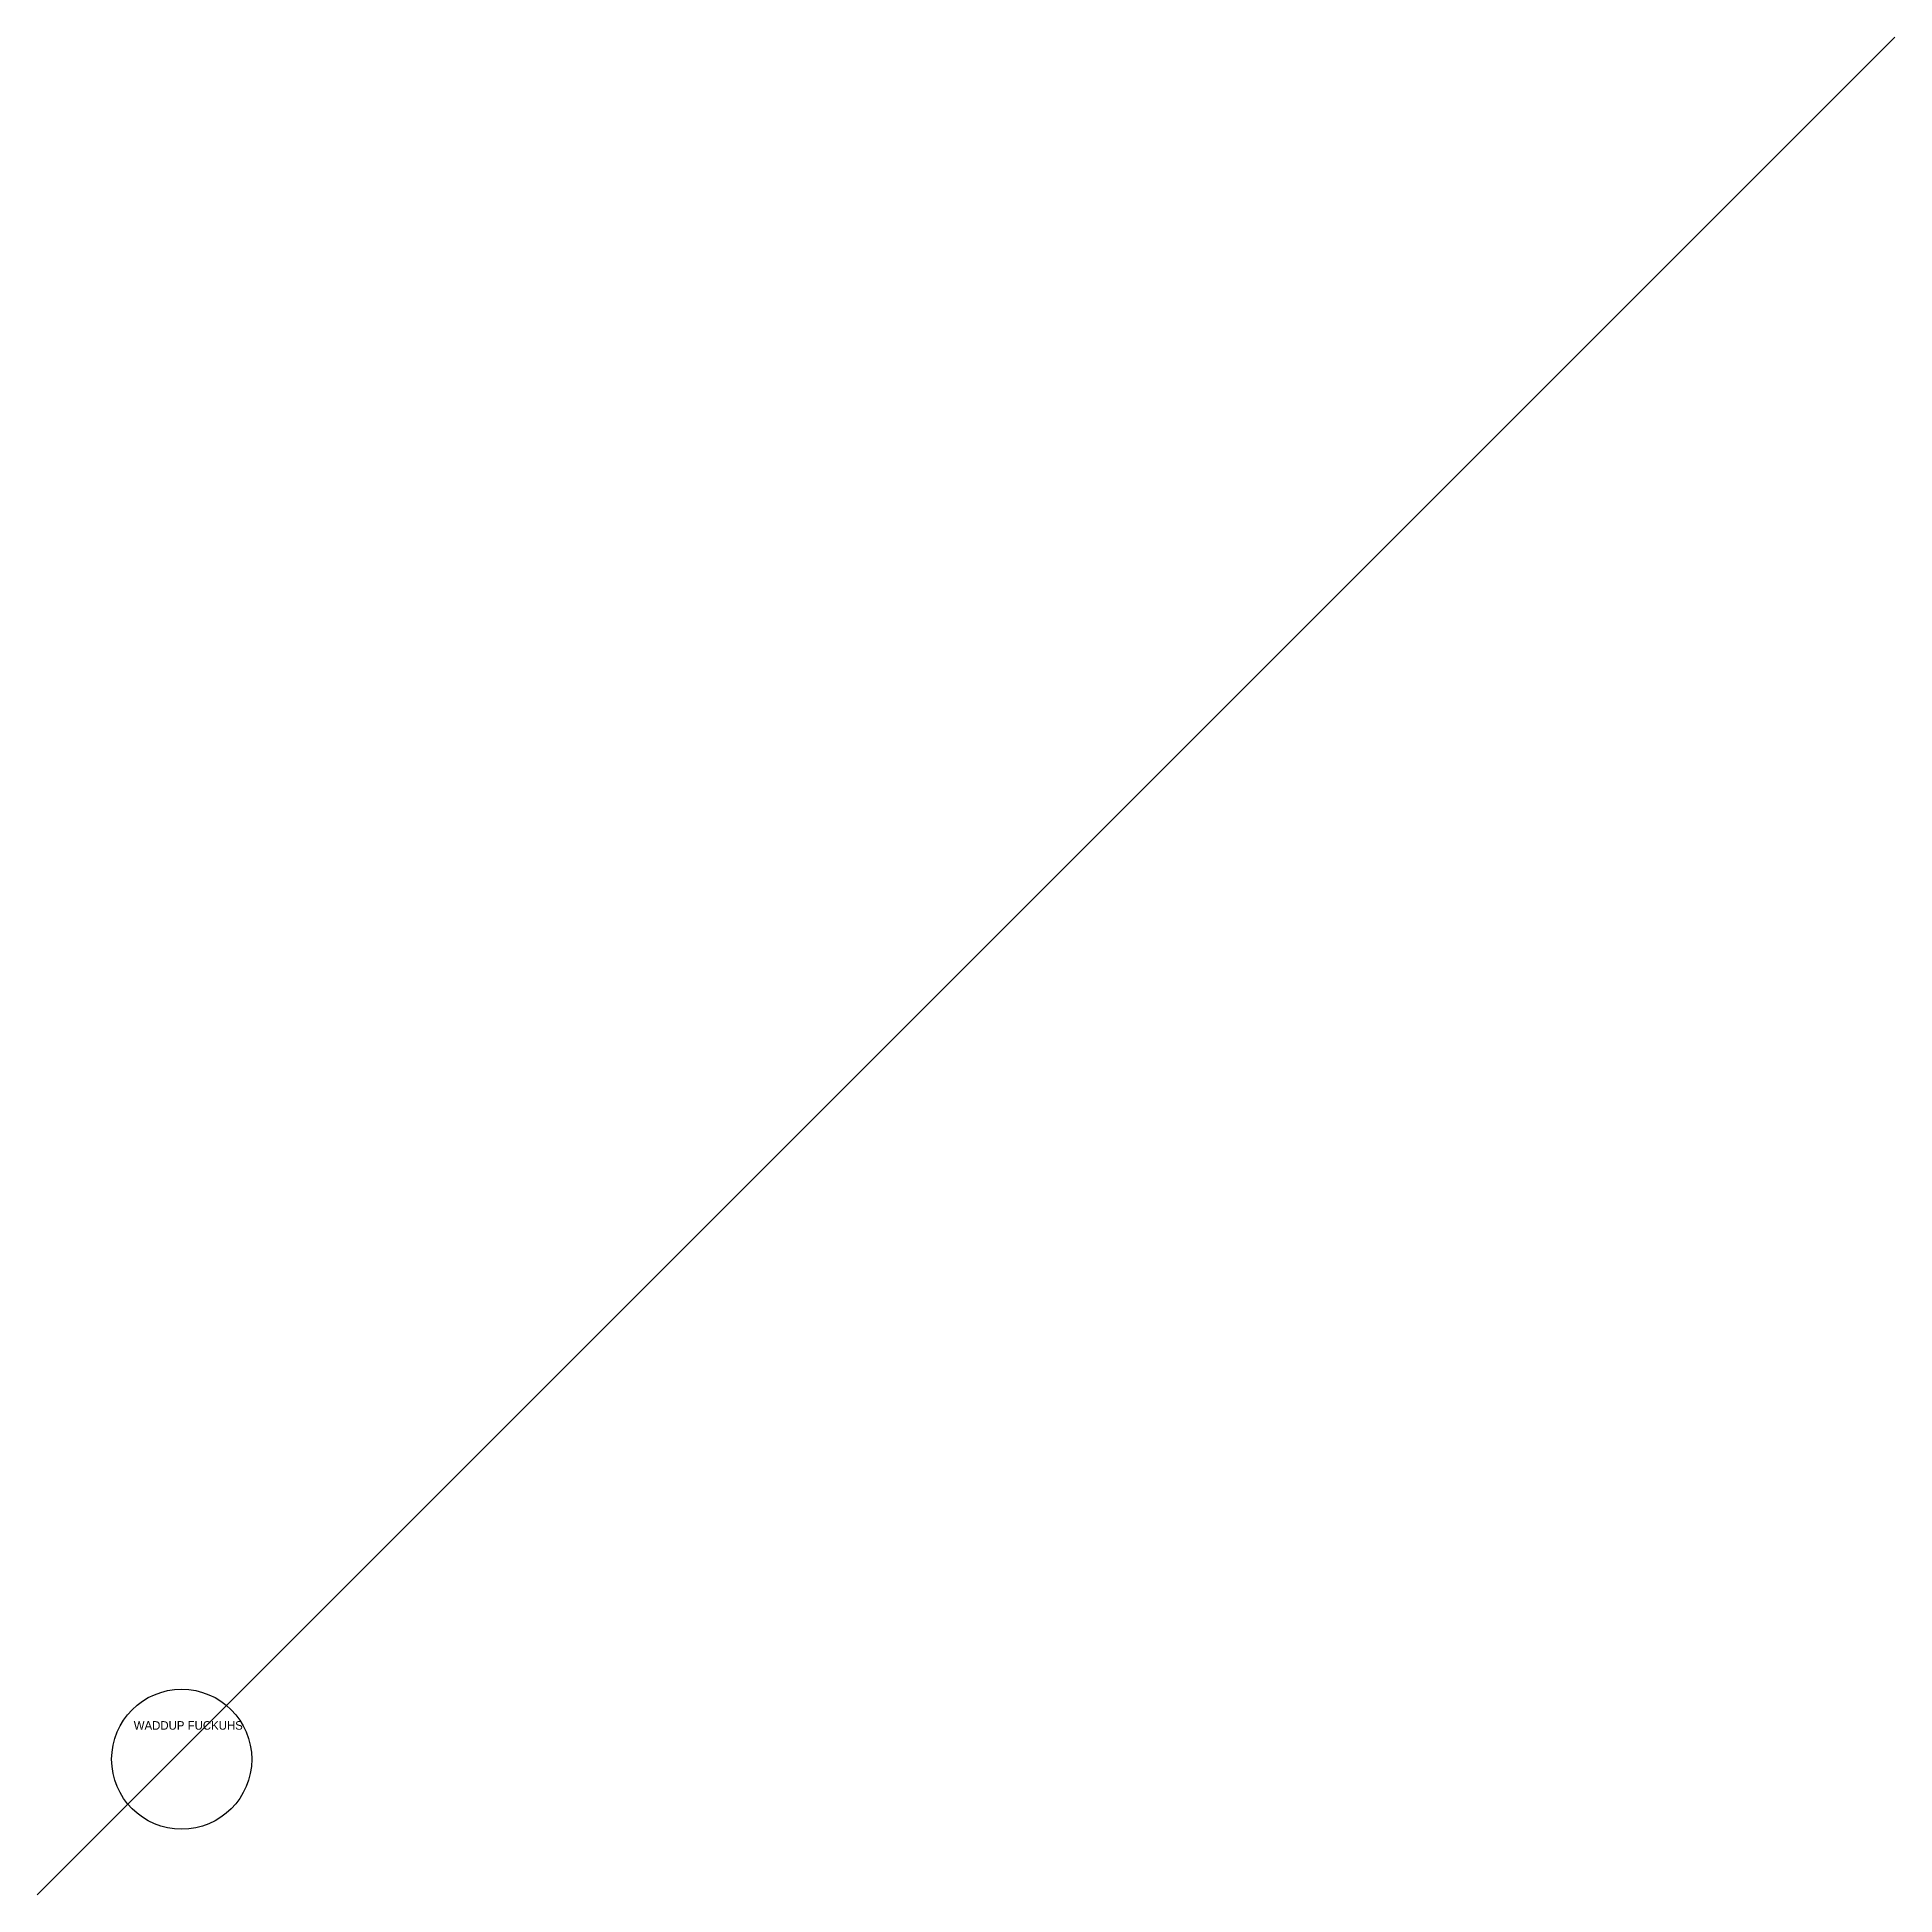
# Model space of a CAD drawing. Extents: x 0 to 100, y 0 to 100.
import ezdxf

# ---------------------------------------------------------------- set-up
doc = ezdxf.new("R2010")
doc.units = 0
doc.layers.get('0').update_dxf_attribs({"linetype": 'CONTINUOUS'})

msp = doc.modelspace()

# ---------------------------------------------------------------- linework, layer by layer
msp.add_line((0, 0), (100, 100))
msp.add_circle((7.78, 7.3), 3.77)

# ---------------------------------------------------------------- texts
msp.add_text('WADDUP FUCKUHS', height=0.4593).set_placement((5.2, 8.89))

doc.saveas('drawing.dxf')
